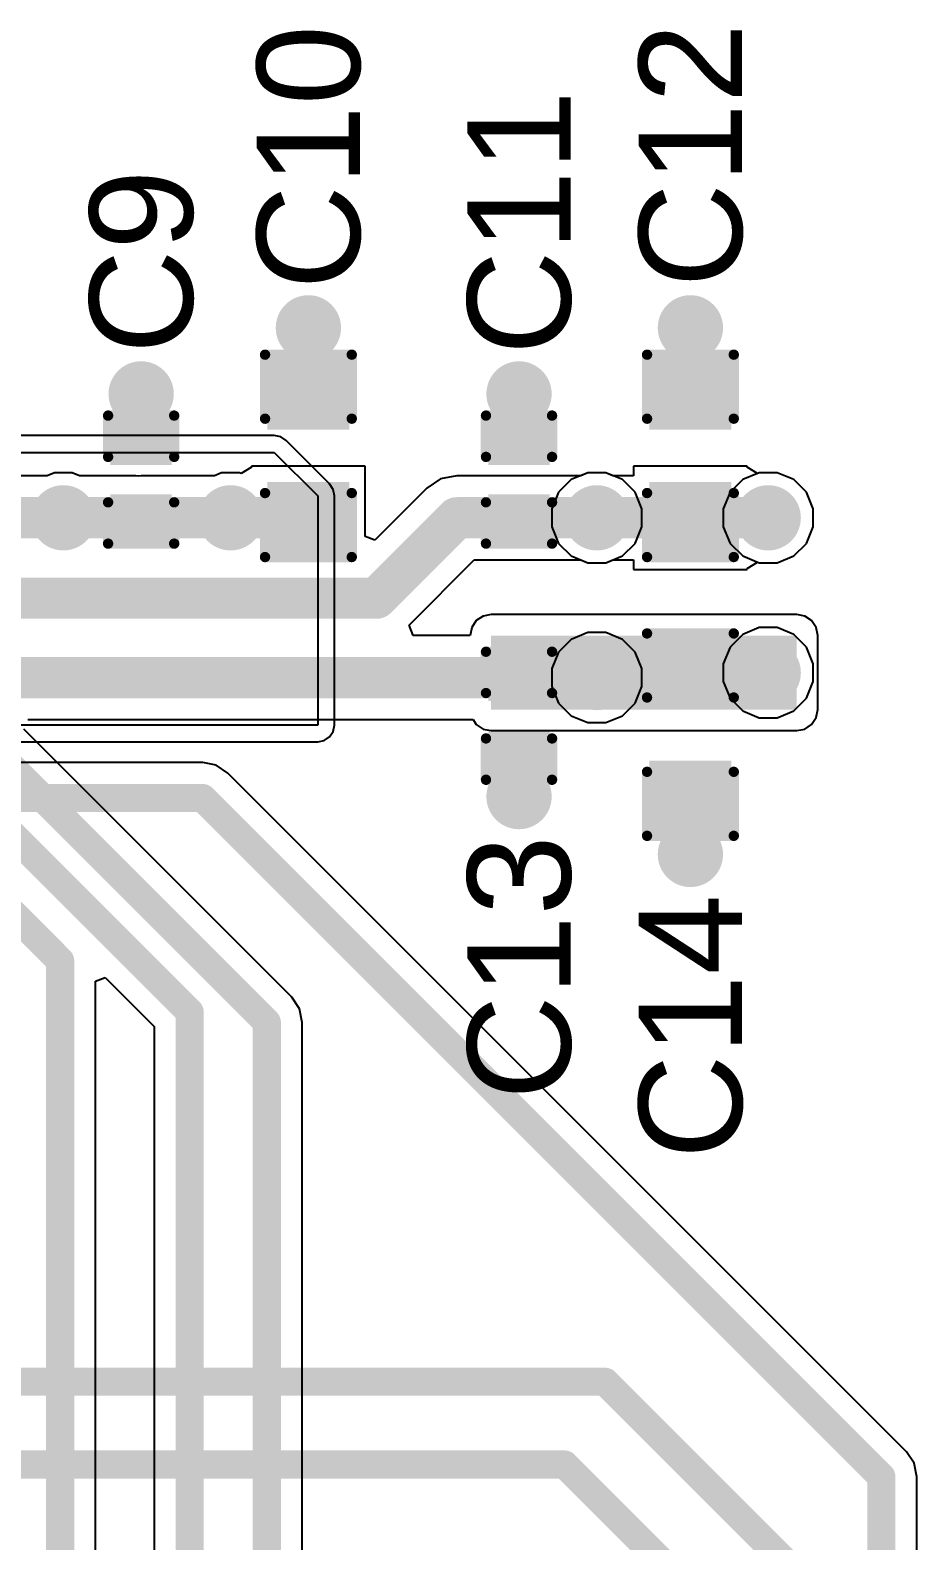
# Model space of a CAD drawing. Header units: millimetres. Extents: x 0 to 6.84, y 0 to 5.18.
# Drawn here: x 0.595 to 1.024, y 3.124 to 3.855 of the extents above; entities that cross this region are included whole.
import ezdxf

# ---------------------------------------------------------------- set-up
doc = ezdxf.new("R2010")
doc.units = ezdxf.units.MM
doc.header["$MEASUREMENT"] = 0
for name, color, linetype in [('BottomLayer', 5, 'Continuous'), ('BottomSolder', 6, 'Continuous'), ('TopLayer', 1, 'Continuous'), ('TopOverlay', 2, 'Continuous'), ('TopPaste', 8, 'Continuous'), ('TopSolder', 216, 'Continuous'), ('ViaHoleLayer', 16, 'Continuous')]:
    doc.layers.add(name, color=color, linetype=linetype)
doc.styles.add('Arial', font='', dxfattribs={"height": 0.2})
doc.styles.get('Arial').set_extended_font_data('Arial')

# ---------------------------------------------------------------- blocks, each defined once
blk = doc.blocks.new('C___0603_97')
at = {"layer": 'TopLayer'}
for points in [[(-0.015, 0.0175), (-0.015, -0.0175), (-0.045, -0.0175), (-0.045, 0.0175)], [(0.045, 0.0175), (0.045, -0.0175), (0.015, -0.0175), (0.015, 0.0175)]]:
    blk.add_hatch(color=1, dxfattribs=at).paths.add_polyline_path(points)
at = {"layer": 'TopPaste'}
for points in [[(-0.015, 0.0175), (-0.015, -0.0175), (-0.045, -0.0175), (-0.045, 0.0175)], [(0.045, 0.0175), (0.045, -0.0175), (0.015, -0.0175), (0.015, 0.0175)]]:
    blk.add_hatch(color=8, dxfattribs=at).paths.add_polyline_path(points)
at = {"layer": 'TopSolder'}
for points in [[(-0.01264, 0.01986), (-0.01264, -0.01986), (-0.04736, -0.01986), (-0.04736, 0.01986)], [(0.04736, 0.01986), (0.04736, -0.01986), (0.01264, -0.01986), (0.01264, 0.01986)]]:
    blk.add_hatch(color=216, dxfattribs=at).paths.add_polyline_path(points)
at = {"layer": 'TopOverlay', "const_width": 0.005}
for points in [[(-0.049, 0.021), (-0.049, -0.021)], [(-0.049, 0.021), (-0.018, 0.021)], [(0.018, 0.021), (0.049, 0.021)], [(0.049, 0.021), (0.049, -0.021)], [(-0.049, -0.021), (-0.018, -0.021)], [(0.018, -0.021), (0.049, -0.021)]]:
    blk.add_lwpolyline(points, dxfattribs=at)
at = {"layer": 'TopOverlay', "const_width": 0.0025}
for points in [[(-0.05025, 0.021, 1), (-0.04775, 0.021, 1)], [(-0.05025, 0.021, 1), (-0.04775, 0.021, 1)], [(-0.01925, 0.021, 1), (-0.01675, 0.021, 1)], [(0.01675, 0.021, 1), (0.01925, 0.021, 1)], [(0.04775, 0.021, 1), (0.05025, 0.021, 1)], [(0.04775, 0.021, 1), (0.05025, 0.021, 1)], [(-0.05025, -0.021, 1), (-0.04775, -0.021, 1)], [(-0.05025, -0.021, 1), (-0.04775, -0.021, 1)], [(-0.01925, -0.021, 1), (-0.01675, -0.021, 1)], [(0.01675, -0.021, 1), (0.01925, -0.021, 1)], [(0.04775, -0.021, 1), (0.05025, -0.021, 1)], [(0.04775, -0.021, 1), (0.05025, -0.021, 1)]]:
    blk.add_lwpolyline(points, format="xyb", close=True, dxfattribs=at)
blk = doc.blocks.new('C___0402_98')
at = {"layer": 'TopLayer'}
for points in [[(-0.0275, -0.0125), (-0.0275, 0.0125), (-0.0095, 0.0125), (-0.0095, -0.0125)], [(0.0095, -0.0125), (0.0095, 0.0125), (0.0275, 0.0125), (0.0275, -0.0125)]]:
    blk.add_hatch(color=1, dxfattribs=at).paths.add_polyline_path(points)
at = {"layer": 'TopPaste'}
for points in [[(-0.0275, -0.0125), (-0.0275, 0.0125), (-0.0095, 0.0125), (-0.0095, -0.0125)], [(0.0095, -0.0125), (0.0095, 0.0125), (0.0275, 0.0125), (0.0275, -0.0125)]]:
    blk.add_hatch(color=8, dxfattribs=at).paths.add_polyline_path(points)
at = {"layer": 'TopSolder'}
for points in [[(-0.02986, -0.01486), (-0.02986, 0.01486), (-0.00714, 0.01486), (-0.00714, -0.01486)], [(0.00714, -0.01486), (0.00714, 0.01486), (0.02986, 0.01486), (0.02986, -0.01486)]]:
    blk.add_hatch(color=216, dxfattribs=at).paths.add_polyline_path(points)
at = {"layer": 'TopOverlay', "const_width": 0.005}
for points in [[(-0.031, 0.016), (-0.031, -0.016)], [(-0.031, 0.016), (-0.011, 0.016)], [(0.011, 0.016), (0.031, 0.016)], [(0.031, 0.016), (0.031, -0.016)], [(-0.031, -0.016), (-0.011, -0.016)], [(0.011, -0.016), (0.031, -0.016)]]:
    blk.add_lwpolyline(points, dxfattribs=at)
at = {"layer": 'TopOverlay', "const_width": 0.0025}
for points in [[(-0.03225, 0.016, 1), (-0.02975, 0.016, 1)], [(-0.03225, 0.016, 1), (-0.02975, 0.016, 1)], [(-0.01225, 0.016, 1), (-0.00975, 0.016, 1)], [(0.00975, 0.016, 1), (0.01225, 0.016, 1)], [(0.02975, 0.016, 1), (0.03225, 0.016, 1)], [(0.02975, 0.016, 1), (0.03225, 0.016, 1)], [(-0.03225, -0.016, 1), (-0.02975, -0.016, 1)], [(-0.03225, -0.016, 1), (-0.02975, -0.016, 1)], [(-0.01225, -0.016, 1), (-0.00975, -0.016, 1)], [(0.00975, -0.016, 1), (0.01225, -0.016, 1)], [(0.02975, -0.016, 1), (0.03225, -0.016, 1)], [(0.02975, -0.016, 1), (0.03225, -0.016, 1)]]:
    blk.add_lwpolyline(points, format="xyb", close=True, dxfattribs=at)
blk = doc.blocks.new('C___0603_99')
at = {"layer": 'TopLayer'}
for points in [[(-0.015, 0.0175), (-0.015, -0.0175), (-0.045, -0.0175), (-0.045, 0.0175)], [(0.045, 0.0175), (0.045, -0.0175), (0.015, -0.0175), (0.015, 0.0175)]]:
    blk.add_hatch(color=1, dxfattribs=at).paths.add_polyline_path(points)
at = {"layer": 'TopPaste'}
for points in [[(-0.015, 0.0175), (-0.015, -0.0175), (-0.045, -0.0175), (-0.045, 0.0175)], [(0.045, 0.0175), (0.045, -0.0175), (0.015, -0.0175), (0.015, 0.0175)]]:
    blk.add_hatch(color=8, dxfattribs=at).paths.add_polyline_path(points)
at = {"layer": 'TopSolder'}
for points in [[(-0.01264, 0.01986), (-0.01264, -0.01986), (-0.04736, -0.01986), (-0.04736, 0.01986)], [(0.04736, 0.01986), (0.04736, -0.01986), (0.01264, -0.01986), (0.01264, 0.01986)]]:
    blk.add_hatch(color=216, dxfattribs=at).paths.add_polyline_path(points)
at = {"layer": 'TopOverlay', "const_width": 0.005}
for points in [[(-0.049, -0.021), (-0.049, 0.021)], [(-0.018, 0.021), (-0.049, 0.021)], [(0.049, 0.021), (0.018, 0.021)], [(0.049, -0.021), (0.049, 0.021)], [(-0.018, -0.021), (-0.049, -0.021)], [(0.049, -0.021), (0.018, -0.021)]]:
    blk.add_lwpolyline(points, dxfattribs=at)
at = {"layer": 'TopOverlay', "const_width": 0.0025}
for points in [[(-0.05025, 0.021, 1), (-0.04775, 0.021, 1)], [(-0.05025, 0.021, 1), (-0.04775, 0.021, 1)], [(-0.01925, 0.021, 1), (-0.01675, 0.021, 1)], [(0.01675, 0.021, 1), (0.01925, 0.021, 1)], [(0.04775, 0.021, 1), (0.05025, 0.021, 1)], [(0.04775, 0.021, 1), (0.05025, 0.021, 1)], [(-0.05025, -0.021, 1), (-0.04775, -0.021, 1)], [(-0.05025, -0.021, 1), (-0.04775, -0.021, 1)], [(-0.01925, -0.021, 1), (-0.01675, -0.021, 1)], [(0.01675, -0.021, 1), (0.01925, -0.021, 1)], [(0.04775, -0.021, 1), (0.05025, -0.021, 1)], [(0.04775, -0.021, 1), (0.05025, -0.021, 1)]]:
    blk.add_lwpolyline(points, format="xyb", close=True, dxfattribs=at)
blk = doc.blocks.new('C___0402_100')
at = {"layer": 'TopLayer'}
for points in [[(-0.0275, -0.0125), (-0.0275, 0.0125), (-0.0095, 0.0125), (-0.0095, -0.0125)], [(0.0095, -0.0125), (0.0095, 0.0125), (0.0275, 0.0125), (0.0275, -0.0125)]]:
    blk.add_hatch(color=1, dxfattribs=at).paths.add_polyline_path(points)
at = {"layer": 'TopPaste'}
for points in [[(-0.0275, -0.0125), (-0.0275, 0.0125), (-0.0095, 0.0125), (-0.0095, -0.0125)], [(0.0095, -0.0125), (0.0095, 0.0125), (0.0275, 0.0125), (0.0275, -0.0125)]]:
    blk.add_hatch(color=8, dxfattribs=at).paths.add_polyline_path(points)
at = {"layer": 'TopSolder'}
for points in [[(-0.02986, -0.01486), (-0.02986, 0.01486), (-0.00714, 0.01486), (-0.00714, -0.01486)], [(0.00714, -0.01486), (0.00714, 0.01486), (0.02986, 0.01486), (0.02986, -0.01486)]]:
    blk.add_hatch(color=216, dxfattribs=at).paths.add_polyline_path(points)
at = {"layer": 'TopOverlay', "const_width": 0.005}
for points in [[(-0.031, -0.016), (-0.031, 0.016)], [(-0.011, 0.016), (-0.031, 0.016)], [(0.031, 0.016), (0.011, 0.016)], [(0.031, -0.016), (0.031, 0.016)], [(-0.011, -0.016), (-0.031, -0.016)], [(0.031, -0.016), (0.011, -0.016)]]:
    blk.add_lwpolyline(points, dxfattribs=at)
at = {"layer": 'TopOverlay', "const_width": 0.0025}
for points in [[(-0.03225, 0.016, 1), (-0.02975, 0.016, 1)], [(-0.03225, 0.016, 1), (-0.02975, 0.016, 1)], [(-0.01225, 0.016, 1), (-0.00975, 0.016, 1)], [(0.00975, 0.016, 1), (0.01225, 0.016, 1)], [(0.02975, 0.016, 1), (0.03225, 0.016, 1)], [(0.02975, 0.016, 1), (0.03225, 0.016, 1)], [(-0.03225, -0.016, 1), (-0.02975, -0.016, 1)], [(-0.03225, -0.016, 1), (-0.02975, -0.016, 1)], [(-0.01225, -0.016, 1), (-0.00975, -0.016, 1)], [(0.00975, -0.016, 1), (0.01225, -0.016, 1)], [(0.02975, -0.016, 1), (0.03225, -0.016, 1)], [(0.02975, -0.016, 1), (0.03225, -0.016, 1)]]:
    blk.add_lwpolyline(points, format="xyb", close=True, dxfattribs=at)
blk = doc.blocks.new('C___0603_101')
at = {"layer": 'TopLayer'}
for points in [[(-0.015, 0.0175), (-0.015, -0.0175), (-0.045, -0.0175), (-0.045, 0.0175)], [(0.045, 0.0175), (0.045, -0.0175), (0.015, -0.0175), (0.015, 0.0175)]]:
    blk.add_hatch(color=1, dxfattribs=at).paths.add_polyline_path(points)
at = {"layer": 'TopPaste'}
for points in [[(-0.015, 0.0175), (-0.015, -0.0175), (-0.045, -0.0175), (-0.045, 0.0175)], [(0.045, 0.0175), (0.045, -0.0175), (0.015, -0.0175), (0.015, 0.0175)]]:
    blk.add_hatch(color=8, dxfattribs=at).paths.add_polyline_path(points)
at = {"layer": 'TopSolder'}
for points in [[(-0.01264, 0.01986), (-0.01264, -0.01986), (-0.04736, -0.01986), (-0.04736, 0.01986)], [(0.04736, 0.01986), (0.04736, -0.01986), (0.01264, -0.01986), (0.01264, 0.01986)]]:
    blk.add_hatch(color=216, dxfattribs=at).paths.add_polyline_path(points)
at = {"layer": 'TopOverlay', "const_width": 0.005}
for points in [[(-0.049, -0.021), (-0.049, 0.021)], [(-0.018, 0.021), (-0.049, 0.021)], [(0.049, 0.021), (0.018, 0.021)], [(0.049, -0.021), (0.049, 0.021)], [(-0.018, -0.021), (-0.049, -0.021)], [(0.049, -0.021), (0.018, -0.021)]]:
    blk.add_lwpolyline(points, dxfattribs=at)
at = {"layer": 'TopOverlay', "const_width": 0.0025}
for points in [[(-0.05025, 0.021, 1), (-0.04775, 0.021, 1)], [(-0.05025, 0.021, 1), (-0.04775, 0.021, 1)], [(-0.01925, 0.021, 1), (-0.01675, 0.021, 1)], [(0.01675, 0.021, 1), (0.01925, 0.021, 1)], [(0.04775, 0.021, 1), (0.05025, 0.021, 1)], [(0.04775, 0.021, 1), (0.05025, 0.021, 1)], [(-0.05025, -0.021, 1), (-0.04775, -0.021, 1)], [(-0.05025, -0.021, 1), (-0.04775, -0.021, 1)], [(-0.01925, -0.021, 1), (-0.01675, -0.021, 1)], [(0.01675, -0.021, 1), (0.01925, -0.021, 1)], [(0.04775, -0.021, 1), (0.05025, -0.021, 1)], [(0.04775, -0.021, 1), (0.05025, -0.021, 1)]]:
    blk.add_lwpolyline(points, format="xyb", close=True, dxfattribs=at)
blk = doc.blocks.new('C___0402_102')
at = {"layer": 'TopLayer'}
for points in [[(-0.0275, -0.0125), (-0.0275, 0.0125), (-0.0095, 0.0125), (-0.0095, -0.0125)], [(0.0095, -0.0125), (0.0095, 0.0125), (0.0275, 0.0125), (0.0275, -0.0125)]]:
    blk.add_hatch(color=1, dxfattribs=at).paths.add_polyline_path(points)
at = {"layer": 'TopPaste'}
for points in [[(-0.0275, -0.0125), (-0.0275, 0.0125), (-0.0095, 0.0125), (-0.0095, -0.0125)], [(0.0095, -0.0125), (0.0095, 0.0125), (0.0275, 0.0125), (0.0275, -0.0125)]]:
    blk.add_hatch(color=8, dxfattribs=at).paths.add_polyline_path(points)
at = {"layer": 'TopSolder'}
for points in [[(-0.02986, -0.01486), (-0.02986, 0.01486), (-0.00714, 0.01486), (-0.00714, -0.01486)], [(0.00714, -0.01486), (0.00714, 0.01486), (0.02986, 0.01486), (0.02986, -0.01486)]]:
    blk.add_hatch(color=216, dxfattribs=at).paths.add_polyline_path(points)
at = {"layer": 'TopOverlay', "const_width": 0.005}
for points in [[(-0.031, -0.016), (-0.031, 0.016)], [(-0.011, 0.016), (-0.031, 0.016)], [(0.031, 0.016), (0.011, 0.016)], [(0.031, -0.016), (0.031, 0.016)], [(-0.011, -0.016), (-0.031, -0.016)], [(0.031, -0.016), (0.011, -0.016)]]:
    blk.add_lwpolyline(points, dxfattribs=at)
at = {"layer": 'TopOverlay', "const_width": 0.0025}
for points in [[(-0.03225, 0.016, 1), (-0.02975, 0.016, 1)], [(-0.03225, 0.016, 1), (-0.02975, 0.016, 1)], [(-0.01225, 0.016, 1), (-0.00975, 0.016, 1)], [(0.00975, 0.016, 1), (0.01225, 0.016, 1)], [(0.02975, 0.016, 1), (0.03225, 0.016, 1)], [(0.02975, 0.016, 1), (0.03225, 0.016, 1)], [(-0.03225, -0.016, 1), (-0.02975, -0.016, 1)], [(-0.03225, -0.016, 1), (-0.02975, -0.016, 1)], [(-0.01225, -0.016, 1), (-0.00975, -0.016, 1)], [(0.00975, -0.016, 1), (0.01225, -0.016, 1)], [(0.02975, -0.016, 1), (0.03225, -0.016, 1)], [(0.02975, -0.016, 1), (0.03225, -0.016, 1)]]:
    blk.add_lwpolyline(points, format="xyb", close=True, dxfattribs=at)

msp = doc.modelspace()

# ---------------------------------------------------------------- hatches: boundary and pattern name
at = {"layer": 'BottomLayer'}
h = msp.add_hatch(color=5, dxfattribs=at)
edge = h.paths.add_edge_path()
edge.add_arc((0.7295, 3.71135), 0.01181, 0, 360)
h = msp.add_hatch(color=5, dxfattribs=at)
edge = h.paths.add_edge_path()
edge.add_arc((0.9145, 3.71135), 0.01181, 0, 360)
h = msp.add_hatch(color=5, dxfattribs=at)
edge = h.paths.add_edge_path()
edge.add_arc((0.6485, 3.67935), 0.01181, 0, 360)
h = msp.add_hatch(color=5, dxfattribs=at)
edge = h.paths.add_edge_path()
edge.add_arc((0.8315, 3.67935), 0.01181, 0, 360)
h = msp.add_hatch(color=5, dxfattribs=at)
edge = h.paths.add_edge_path()
edge.add_arc((0.61082, 3.61935), 0.01181, 0, 360)
h = msp.add_hatch(color=5, dxfattribs=at)
edge = h.paths.add_edge_path()
edge.add_arc((0.69182, 3.61935), 0.01181, 0, 360)
h = msp.add_hatch(color=5, dxfattribs=at)
edge = h.paths.add_edge_path()
edge.add_arc((0.86918, 3.61935), 0.01181, 0, 360)
h = msp.add_hatch(color=5, dxfattribs=at)
edge = h.paths.add_edge_path()
edge.add_arc((0.95218, 3.61935), 0.01181, 0, 360)
h = msp.add_hatch(color=5, dxfattribs=at)
edge = h.paths.add_edge_path()
edge.add_arc((0.95218, 3.54435), 0.01181, 0, 360)
h = msp.add_hatch(color=5, dxfattribs=at)
edge = h.paths.add_edge_path()
edge.add_arc((0.86918, 3.542), 0.01181, 0, 360)
h = msp.add_hatch(color=5, dxfattribs=at)
edge = h.paths.add_edge_path()
edge.add_arc((0.8315, 3.48435), 0.01181, 0, 360)
h = msp.add_hatch(color=5, dxfattribs=at)
edge = h.paths.add_edge_path()
edge.add_arc((0.9145, 3.45635), 0.01181, 0, 360)
at = {"layer": 'BottomSolder'}
h = msp.add_hatch(color=6, dxfattribs=at)
edge = h.paths.add_edge_path()
edge.add_arc((0.7295, 3.71135), 0.01581, 0, 360)
h = msp.add_hatch(color=6, dxfattribs=at)
edge = h.paths.add_edge_path()
edge.add_arc((0.9145, 3.71135), 0.01581, 0, 360)
h = msp.add_hatch(color=6, dxfattribs=at)
edge = h.paths.add_edge_path()
edge.add_arc((0.6485, 3.67935), 0.01581, 0, 360)
h = msp.add_hatch(color=6, dxfattribs=at)
edge = h.paths.add_edge_path()
edge.add_arc((0.8315, 3.67935), 0.01581, 0, 360)
h = msp.add_hatch(color=6, dxfattribs=at)
edge = h.paths.add_edge_path()
edge.add_arc((0.61082, 3.61935), 0.01581, 0, 360)
h = msp.add_hatch(color=6, dxfattribs=at)
edge = h.paths.add_edge_path()
edge.add_arc((0.69182, 3.61935), 0.01581, 0, 360)
h = msp.add_hatch(color=6, dxfattribs=at)
edge = h.paths.add_edge_path()
edge.add_arc((0.86918, 3.61935), 0.01581, 0, 360)
h = msp.add_hatch(color=6, dxfattribs=at)
edge = h.paths.add_edge_path()
edge.add_arc((0.95218, 3.61935), 0.01581, 0, 360)
h = msp.add_hatch(color=6, dxfattribs=at)
edge = h.paths.add_edge_path()
edge.add_arc((0.86918, 3.542), 0.01581, 0, 360)
h = msp.add_hatch(color=6, dxfattribs=at)
edge = h.paths.add_edge_path()
edge.add_arc((0.95218, 3.54435), 0.01581, 0, 360)
h = msp.add_hatch(color=6, dxfattribs=at)
edge = h.paths.add_edge_path()
edge.add_arc((0.8315, 3.48435), 0.01581, 0, 360)
h = msp.add_hatch(color=6, dxfattribs=at)
edge = h.paths.add_edge_path()
edge.add_arc((0.9145, 3.45635), 0.01581, 0, 360)
at = {"layer": 'TopLayer'}
h = msp.add_hatch(color=1, dxfattribs=at)
edge = h.paths.add_edge_path()
edge.add_arc((0.7295, 3.71135), 0.01181, 0, 360)
h = msp.add_hatch(color=1, dxfattribs=at)
edge = h.paths.add_edge_path()
edge.add_arc((0.9145, 3.71135), 0.01181, 0, 360)
h = msp.add_hatch(color=1, dxfattribs=at)
edge = h.paths.add_edge_path()
edge.add_arc((0.6485, 3.67935), 0.01181, 0, 360)
h = msp.add_hatch(color=1, dxfattribs=at)
edge = h.paths.add_edge_path()
edge.add_arc((0.8315, 3.67935), 0.01181, 0, 360)
h = msp.add_hatch(color=1, dxfattribs=at)
edge = h.paths.add_edge_path()
edge.add_arc((0.61082, 3.61935), 0.01181, 0, 360)
h = msp.add_hatch(color=1, dxfattribs=at)
edge = h.paths.add_edge_path()
edge.add_arc((0.69182, 3.61935), 0.01181, 0, 360)
h = msp.add_hatch(color=1, dxfattribs=at)
edge = h.paths.add_edge_path()
edge.add_arc((0.86918, 3.61935), 0.01181, 0, 360)
h = msp.add_hatch(color=1, dxfattribs=at)
edge = h.paths.add_edge_path()
edge.add_arc((0.95218, 3.61935), 0.01181, 0, 360)
msp.add_hatch(color=1, dxfattribs=at).paths.add_polyline_path([(0.818, 3.5265), (0.966, 3.5265), (0.966, 3.56235), (0.818, 3.56235)])
h = msp.add_hatch(color=1, dxfattribs=at)
edge = h.paths.add_edge_path()
edge.add_arc((0.95218, 3.54435), 0.01181, 0, 360)
h = msp.add_hatch(color=1, dxfattribs=at)
edge = h.paths.add_edge_path()
edge.add_arc((0.86918, 3.542), 0.01181, 0, 360)
h = msp.add_hatch(color=1, dxfattribs=at)
edge = h.paths.add_edge_path()
edge.add_arc((0.8315, 3.48435), 0.01181, 0, 360)
h = msp.add_hatch(color=1, dxfattribs=at)
edge = h.paths.add_edge_path()
edge.add_arc((0.9145, 3.45635), 0.01181, 0, 360)
at = {"layer": 'TopSolder'}
h = msp.add_hatch(color=216, dxfattribs=at)
edge = h.paths.add_edge_path()
edge.add_arc((0.7295, 3.71135), 0.01581, 0, 360)
h = msp.add_hatch(color=216, dxfattribs=at)
edge = h.paths.add_edge_path()
edge.add_arc((0.9145, 3.71135), 0.01581, 0, 360)
h = msp.add_hatch(color=216, dxfattribs=at)
edge = h.paths.add_edge_path()
edge.add_arc((0.6485, 3.67935), 0.01581, 0, 360)
h = msp.add_hatch(color=216, dxfattribs=at)
edge = h.paths.add_edge_path()
edge.add_arc((0.8315, 3.67935), 0.01581, 0, 360)
h = msp.add_hatch(color=216, dxfattribs=at)
edge = h.paths.add_edge_path()
edge.add_arc((0.61082, 3.61935), 0.01581, 0, 360)
h = msp.add_hatch(color=216, dxfattribs=at)
edge = h.paths.add_edge_path()
edge.add_arc((0.69182, 3.61935), 0.01581, 0, 360)
h = msp.add_hatch(color=216, dxfattribs=at)
edge = h.paths.add_edge_path()
edge.add_arc((0.86918, 3.61935), 0.01581, 0, 360)
h = msp.add_hatch(color=216, dxfattribs=at)
edge = h.paths.add_edge_path()
edge.add_arc((0.95218, 3.61935), 0.01581, 0, 360)
h = msp.add_hatch(color=216, dxfattribs=at)
edge = h.paths.add_edge_path()
edge.add_arc((0.86918, 3.542), 0.01581, 0, 360)
h = msp.add_hatch(color=216, dxfattribs=at)
edge = h.paths.add_edge_path()
edge.add_arc((0.95218, 3.54435), 0.01581, 0, 360)
h = msp.add_hatch(color=216, dxfattribs=at)
edge = h.paths.add_edge_path()
edge.add_arc((0.8315, 3.48435), 0.01581, 0, 360)
h = msp.add_hatch(color=216, dxfattribs=at)
edge = h.paths.add_edge_path()
edge.add_arc((0.9145, 3.45635), 0.01581, 0, 360)
at = {"layer": 'ViaHoleLayer'}
h = msp.add_hatch(color=16, dxfattribs=at)
edge = h.paths.add_edge_path()
edge.add_arc((0.7295, 3.71135), 0.00591, 0, 360)
h = msp.add_hatch(color=16, dxfattribs=at)
edge = h.paths.add_edge_path()
edge.add_arc((0.9145, 3.71135), 0.00591, 0, 360)
h = msp.add_hatch(color=16, dxfattribs=at)
edge = h.paths.add_edge_path()
edge.add_arc((0.6485, 3.67935), 0.00591, 0, 360)
h = msp.add_hatch(color=16, dxfattribs=at)
edge = h.paths.add_edge_path()
edge.add_arc((0.8315, 3.67935), 0.00591, 0, 360)
h = msp.add_hatch(color=16, dxfattribs=at)
edge = h.paths.add_edge_path()
edge.add_arc((0.61082, 3.61935), 0.00591, 0, 360)
h = msp.add_hatch(color=16, dxfattribs=at)
edge = h.paths.add_edge_path()
edge.add_arc((0.69182, 3.61935), 0.00591, 0, 360)
h = msp.add_hatch(color=16, dxfattribs=at)
edge = h.paths.add_edge_path()
edge.add_arc((0.86918, 3.61935), 0.00591, 0, 360)
h = msp.add_hatch(color=16, dxfattribs=at)
edge = h.paths.add_edge_path()
edge.add_arc((0.95218, 3.61935), 0.00591, 0, 360)
h = msp.add_hatch(color=16, dxfattribs=at)
edge = h.paths.add_edge_path()
edge.add_arc((0.86918, 3.542), 0.00591, 0, 360)
h = msp.add_hatch(color=16, dxfattribs=at)
edge = h.paths.add_edge_path()
edge.add_arc((0.95218, 3.54435), 0.00591, 0, 360)
h = msp.add_hatch(color=16, dxfattribs=at)
edge = h.paths.add_edge_path()
edge.add_arc((0.8315, 3.48435), 0.00591, 0, 360)
h = msp.add_hatch(color=16, dxfattribs=at)
edge = h.paths.add_edge_path()
edge.add_arc((0.9145, 3.45635), 0.00591, 0, 360)

# ---------------------------------------------------------------- linework, layer by layer
at = {"layer": 'BottomLayer'}
for p, q in [((0.713, 3.65916), (0.53857, 3.65916)), ((0.71612, 3.65854), (0.713, 3.65916)), ((0.713, 3.65916), (0.713, 3.65916)), ((0.71877, 3.65677), (0.71612, 3.65854)), ((0.53857, 3.651), (0.713, 3.651)), ((0.713, 3.651), (0.734, 3.63)), ((0.73977, 3.63577), (0.71877, 3.65677)), ((0.74154, 3.63312), (0.73977, 3.63577)), ((0.73977, 3.63577), (0.73977, 3.63577)), ((0.85683, 3.63784), (0.85069, 3.6317)), ((0.86484, 3.64116), (0.85683, 3.63784)), ((0.87352, 3.64116), (0.86484, 3.64116)), ((0.88154, 3.63784), (0.87352, 3.64116)), ((0.88767, 3.6317), (0.88154, 3.63784)), ((0.93983, 3.63784), (0.93369, 3.6317)), ((0.94784, 3.64116), (0.93983, 3.63784)), ((0.95652, 3.64116), (0.94784, 3.64116)), ((0.96454, 3.63784), (0.95652, 3.64116)), ((0.97067, 3.6317), (0.96454, 3.63784)), ((0.734, 3.63), (0.734, 3.519)), ((0.74216, 3.63), (0.74154, 3.63312)), ((0.74216, 3.519), (0.74216, 3.63)), ((0.74216, 3.63), (0.74216, 3.63)), ((0.85069, 3.6317), (0.84737, 3.62369)), ((0.89099, 3.62369), (0.88767, 3.6317)), ((0.93369, 3.6317), (0.93037, 3.62369)), ((0.97399, 3.62369), (0.97067, 3.6317)), ((0.84737, 3.62369), (0.84737, 3.61501)), ((0.89099, 3.61501), (0.89099, 3.62369)), ((0.93037, 3.62369), (0.93037, 3.61501)), ((0.97399, 3.61501), (0.97399, 3.62369)), ((0.84737, 3.61501), (0.85069, 3.60699)), ((0.88767, 3.60699), (0.89099, 3.61501)), ((0.93037, 3.61501), (0.93369, 3.60699)), ((0.97067, 3.60699), (0.97399, 3.61501)), ((0.85069, 3.60699), (0.85683, 3.60086)), ((0.88154, 3.60086), (0.88767, 3.60699)), ((0.93369, 3.60699), (0.93983, 3.60086)), ((0.96454, 3.60086), (0.97067, 3.60699)), ((0.85683, 3.60086), (0.86484, 3.59754)), ((0.87352, 3.59754), (0.88154, 3.60086)), ((0.93983, 3.60086), (0.94784, 3.59754)), ((0.95652, 3.59754), (0.96454, 3.60086)), ((0.86484, 3.59754), (0.87352, 3.59754)), ((0.94784, 3.59754), (0.95652, 3.59754)), ((0.86484, 3.56381), (0.85683, 3.56049)), ((0.87352, 3.56381), (0.86484, 3.56381)), ((0.88154, 3.56049), (0.87352, 3.56381)), ((0.93983, 3.56284), (0.93369, 3.5567)), ((0.94784, 3.56616), (0.93983, 3.56284)), ((0.95652, 3.56616), (0.94784, 3.56616)), ((0.96454, 3.56284), (0.95652, 3.56616)), ((0.97067, 3.5567), (0.96454, 3.56284)), ((0.85683, 3.56049), (0.85069, 3.55436)), ((0.88767, 3.55436), (0.88154, 3.56049)), ((0.93369, 3.5567), (0.93037, 3.54869)), ((0.97399, 3.54869), (0.97067, 3.5567)), ((0.85069, 3.55436), (0.84737, 3.54634)), ((0.89099, 3.54634), (0.88767, 3.55436)), ((0.93037, 3.54869), (0.93037, 3.54001)), ((0.97399, 3.54001), (0.97399, 3.54869)), ((0.84737, 3.54634), (0.84737, 3.53766)), ((0.89099, 3.53766), (0.89099, 3.54634)), ((0.84737, 3.53766), (0.85069, 3.52965)), ((0.88767, 3.52965), (0.89099, 3.53766)), ((0.93037, 3.54001), (0.93369, 3.53199)), ((0.97067, 3.53199), (0.97399, 3.54001)), ((0.85069, 3.52965), (0.85683, 3.52351)), ((0.88154, 3.52351), (0.88767, 3.52965)), ((0.93369, 3.53199), (0.93983, 3.52586)), ((0.96454, 3.52586), (0.97067, 3.53199)), ((0.734, 3.519), (0.478, 3.519)), ((0.74154, 3.51588), (0.74216, 3.519)), ((0.85683, 3.52351), (0.86484, 3.52019)), ((0.86484, 3.52019), (0.87352, 3.52019)), ((0.87352, 3.52019), (0.88154, 3.52351)), ((0.93983, 3.52586), (0.94784, 3.52254)), ((0.94784, 3.52254), (0.95652, 3.52254)), ((0.95652, 3.52254), (0.96454, 3.52586)), ((0.734, 3.51084), (0.73712, 3.51146)), ((0.73712, 3.51146), (0.73977, 3.51323)), ((0.73977, 3.51323), (0.74154, 3.51588)), ((0.478, 3.51084), (0.734, 3.51084)), ((0.67834, 3.50079), (0.42472, 3.50079)), ((0.68489, 3.49949), (0.67834, 3.50079)), ((0.69045, 3.49577), (0.68489, 3.49949)), ((1.01911, 3.16711), (0.69045, 3.49577)), ((1.02283, 3.16156), (1.01911, 3.16711)), ((1.02413, 3.155), (1.02283, 3.16156)), ((1.02413, 2.5291), (1.02413, 3.155))]:
    msp.add_line(p, q, dxfattribs=at)
at = {"layer": 'BottomLayer', "const_width": 0.0136}
for points in [[(0.411, 3.48366), (0.67834, 3.48366)], [(0.67834, 3.48366), (1.007, 3.155)], [(0.57086, 3.201), (0.87319, 3.201)], [(0.87319, 3.201), (0.967, 3.10719)], [(0.55109, 3.16091), (0.85358, 3.16091)], [(0.85358, 3.16091), (0.92696, 3.08752)], [(1.007, 2.522), (1.007, 3.155)]]:
    msp.add_lwpolyline(points, dxfattribs=at)
at = {"layer": 'BottomLayer', "const_width": 0.0068}
for points in [[(0.67494, 3.48366, 1), (0.68174, 3.48366, 1)], [(0.67494, 3.48366, 1), (0.68174, 3.48366, 1)], [(0.86979, 3.201, 1), (0.87659, 3.201, 1)], [(0.86979, 3.201, 1), (0.87659, 3.201, 1)], [(0.85018, 3.16091, 1), (0.85698, 3.16091, 1)], [(0.85018, 3.16091, 1), (0.85698, 3.16091, 1)], [(1.0036, 3.155, 1), (1.0104, 3.155, 1)], [(1.0036, 3.155, 1), (1.0104, 3.155, 1)]]:
    msp.add_lwpolyline(points, format="xyb", close=True, dxfattribs=at)
at = {"layer": 'TopLayer'}
for p, q in [((0.702, 3.64385), (0.697, 3.64081)), ((0.757, 3.64435), (0.702, 3.64435)), ((0.702, 3.64435), (0.702, 3.64385)), ((0.757, 3.61037), (0.757, 3.64435)), ((0.942, 3.64435), (0.887, 3.64435)), ((0.887, 3.64435), (0.887, 3.63974)), ((0.942, 3.64385), (0.942, 3.64435)), ((0.947, 3.64081), (0.942, 3.64385)), ((0.60305, 3.63974), (0.57564, 3.63974)), ((0.60648, 3.64116), (0.60305, 3.63974)), ((0.61516, 3.64116), (0.60648, 3.64116)), ((0.61858, 3.63974), (0.61516, 3.64116)), ((0.646, 3.63974), (0.61858, 3.63974)), ((0.64725, 3.63949), (0.646, 3.63974)), ((0.6485, 3.63974), (0.64725, 3.63949)), ((0.68405, 3.63974), (0.6485, 3.63974)), ((0.68748, 3.64116), (0.68405, 3.63974)), ((0.69616, 3.64116), (0.68748, 3.64116)), ((0.697, 3.64081), (0.69616, 3.64116)), ((0.79354, 3.63819), (0.78693, 3.63377)), ((0.80135, 3.63974), (0.79354, 3.63819)), ((0.86142, 3.63974), (0.80135, 3.63974)), ((0.86484, 3.64116), (0.86142, 3.63974)), ((0.87352, 3.64116), (0.86484, 3.64116)), ((0.87695, 3.63974), (0.87352, 3.64116)), ((0.887, 3.63974), (0.87695, 3.63974)), ((0.94784, 3.64116), (0.947, 3.64081)), ((0.95652, 3.64116), (0.94784, 3.64116)), ((0.96454, 3.63784), (0.95652, 3.64116)), ((0.97067, 3.6317), (0.96454, 3.63784)), ((0.78693, 3.63377), (0.76162, 3.60846)), ((0.78693, 3.63377), (0.78693, 3.63377)), ((0.97399, 3.62369), (0.97067, 3.6317)), ((0.97399, 3.61501), (0.97399, 3.62369)), ((0.97067, 3.60699), (0.97399, 3.61501)), ((0.76162, 3.60846), (0.757, 3.61037)), ((0.96454, 3.60086), (0.97067, 3.60699)), ((0.95652, 3.59754), (0.96454, 3.60086)), ((0.77823, 3.56739), (0.80979, 3.59896)), ((0.80979, 3.59896), (0.86142, 3.59896)), ((0.86142, 3.59896), (0.86484, 3.59754)), ((0.86484, 3.59754), (0.87352, 3.59754)), ((0.87352, 3.59754), (0.87695, 3.59896)), ((0.87695, 3.59896), (0.887, 3.59896)), ((0.887, 3.59896), (0.887, 3.59435)), ((0.887, 3.59435), (0.942, 3.59435)), ((0.942, 3.59484), (0.947, 3.59789)), ((0.942, 3.59435), (0.942, 3.59484)), ((0.947, 3.59789), (0.94784, 3.59754)), ((0.94784, 3.59754), (0.95652, 3.59754)), ((0.8141, 3.57177), (0.81079, 3.56956)), ((0.818, 3.57254), (0.8141, 3.57177)), ((0.966, 3.57254), (0.818, 3.57254)), ((0.9699, 3.57177), (0.966, 3.57254)), ((0.97321, 3.56956), (0.9699, 3.57177)), ((0.78017, 3.56239), (0.77823, 3.56739)), ((0.80858, 3.56625), (0.80781, 3.56239)), ((0.81079, 3.56956), (0.80858, 3.56625)), ((0.97542, 3.56625), (0.97321, 3.56956)), ((0.9762, 3.56235), (0.97542, 3.56625)), ((0.80781, 3.56239), (0.78017, 3.56239)), ((0.9762, 3.5265), (0.9762, 3.56235)), ((0.97542, 3.5226), (0.9762, 3.5265)), ((0.59357, 3.52161), (0.80924, 3.52161)), ((0.80924, 3.52161), (0.81079, 3.51929)), ((0.81079, 3.51929), (0.8141, 3.51708)), ((0.9699, 3.51708), (0.97321, 3.51929)), ((0.97321, 3.51929), (0.97542, 3.5226)), ((0.7215, 3.38715), (0.59166, 3.51699)), ((0.8141, 3.51708), (0.818, 3.5163)), ((0.818, 3.5163), (0.966, 3.5163)), ((0.966, 3.5163), (0.9699, 3.51708)), ((0.62643, 3.3949), (0.63105, 3.39682)), ((0.62643, 2.32076), (0.62643, 3.3949)), ((0.63105, 3.39682), (0.65487, 3.373)), ((0.72522, 3.38159), (0.7215, 3.38715)), ((0.72652, 3.37503), (0.72522, 3.38159)), ((0.65487, 3.373), (0.65487, 2.714)), ((0.72652, 3.0188), (0.72652, 3.37503))]:
    msp.add_line(p, q, dxfattribs=at)
for points, const_width in [([(0.7295, 3.67935), (0.7295, 3.71135)], 0.012), ([(0.9145, 3.67935), (0.9145, 3.71135)], 0.012), ([(0.6485, 3.65635), (0.6485, 3.67935)], 0.012), ([(0.8315, 3.65635), (0.8315, 3.67935)], 0.012), ([(0.57564, 3.61935), (0.61082, 3.61935)], 0.02), ([(0.61082, 3.61935), (0.646, 3.61935)], 0.02), ([(0.6485, 3.61935), (0.7295, 3.61935)], 0.02), ([(0.76244, 3.58044), (0.80135, 3.61935)], 0.02), ([(0.80135, 3.61935), (0.86918, 3.61935)], 0.02), ([(0.86918, 3.61935), (0.9145, 3.61935)], 0.02), ([(0.9145, 3.61935), (0.95218, 3.61935)], 0.02), ([(0.58456, 3.58044), (0.76244, 3.58044)], 0.02), ([(0.58439, 3.542), (0.8315, 3.542)], 0.02), ([(0.83267, 3.54317), (0.91333, 3.54317)], 0.02), ([(0.8315, 3.542), (0.83267, 3.54317)], 0.012), ([(0.9145, 3.54435), (0.95218, 3.54435)], 0.02), ([(0.91333, 3.54317), (0.9145, 3.54435)], 0.012), ([(0.56139, 3.52303), (0.70939, 3.37503)], 0.0136), ([(0.54874, 3.50335), (0.672, 3.38009)], 0.0136), ([(0.8315, 3.48435), (0.8315, 3.505)], 0.012), ([(0.9145, 3.45635), (0.9145, 3.48435)], 0.012), ([(0.55019, 3.46398), (0.6093, 3.40487)], 0.0136), ([(0.6093, 2.32076), (0.6093, 3.40487)], 0.0136), ([(0.672, 2.714), (0.672, 3.38009)], 0.0136), ([(0.70939, 2.75336), (0.70939, 3.37503)], 0.0136)]:
    msp.add_lwpolyline(points, dxfattribs=dict(at, const_width=const_width))
for points, const_width in [([(0.7265, 3.71135, 1), (0.7325, 3.71135, 1)], 0.006), ([(0.9115, 3.71135, 1), (0.9175, 3.71135, 1)], 0.006), ([(0.6455, 3.67935, 1), (0.6515, 3.67935, 1)], 0.006), ([(0.7265, 3.67935, 1), (0.7325, 3.67935, 1)], 0.006), ([(0.8285, 3.67935, 1), (0.8345, 3.67935, 1)], 0.006), ([(0.9115, 3.67935, 1), (0.9175, 3.67935, 1)], 0.006), ([(0.6455, 3.65635, 1), (0.6515, 3.65635, 1)], 0.006), ([(0.8285, 3.65635, 1), (0.8345, 3.65635, 1)], 0.006), ([(0.60582, 3.61935, 1), (0.61582, 3.61935, 1)], 0.01), ([(0.60582, 3.61935, 1), (0.61582, 3.61935, 1)], 0.01), ([(0.641, 3.61935, 1), (0.651, 3.61935, 1)], 0.01), ([(0.6435, 3.61935, 1), (0.6535, 3.61935, 1)], 0.01), ([(0.7245, 3.61935, 1), (0.7345, 3.61935, 1)], 0.01), ([(0.79635, 3.61935, 1), (0.80635, 3.61935, 1)], 0.01), ([(0.79635, 3.61935, 1), (0.80635, 3.61935, 1)], 0.01), ([(0.86418, 3.61935, 1), (0.87418, 3.61935, 1)], 0.01), ([(0.86418, 3.61935, 1), (0.87418, 3.61935, 1)], 0.01), ([(0.9095, 3.61935, 1), (0.9195, 3.61935, 1)], 0.01), ([(0.9095, 3.61935, 1), (0.9195, 3.61935, 1)], 0.01), ([(0.94718, 3.61935, 1), (0.95718, 3.61935, 1)], 0.01), ([(0.75744, 3.58044, 1), (0.76744, 3.58044, 1)], 0.01), ([(0.75744, 3.58044, 1), (0.76744, 3.58044, 1)], 0.01), ([(0.8265, 3.542, 1), (0.8365, 3.542, 1)], 0.01), ([(0.82767, 3.54317, 1), (0.83767, 3.54317, 1)], 0.01), ([(0.8285, 3.542, 1), (0.8345, 3.542, 1)], 0.006), ([(0.82967, 3.54317, 1), (0.83567, 3.54317, 1)], 0.006), ([(0.90833, 3.54317, 1), (0.91833, 3.54317, 1)], 0.01), ([(0.9095, 3.54435, 1), (0.9195, 3.54435, 1)], 0.01), ([(0.91033, 3.54317, 1), (0.91633, 3.54317, 1)], 0.006), ([(0.9115, 3.54435, 1), (0.9175, 3.54435, 1)], 0.006), ([(0.94718, 3.54435, 1), (0.95718, 3.54435, 1)], 0.01), ([(0.8285, 3.505, 1), (0.8345, 3.505, 1)], 0.006), ([(0.8285, 3.48435, 1), (0.8345, 3.48435, 1)], 0.006), ([(0.9115, 3.48435, 1), (0.9175, 3.48435, 1)], 0.006), ([(0.9115, 3.45635, 1), (0.9175, 3.45635, 1)], 0.006), ([(0.6059, 3.40487, 1), (0.6127, 3.40487, 1)], 0.0068), ([(0.6059, 3.40487, 1), (0.6127, 3.40487, 1)], 0.0068), ([(0.6686, 3.38009, 1), (0.6754, 3.38009, 1)], 0.0068), ([(0.6686, 3.38009, 1), (0.6754, 3.38009, 1)], 0.0068), ([(0.70599, 3.37503, 1), (0.71279, 3.37503, 1)], 0.0068), ([(0.70599, 3.37503, 1), (0.71279, 3.37503, 1)], 0.0068)]:
    msp.add_lwpolyline(points, format="xyb", close=True, dxfattribs=dict(at, const_width=const_width))

# ---------------------------------------------------------------- block references
for name, p, rotation in [('C___0603_101', (0.7295, 3.64935), 270), ('C___0603_99', (0.9145, 3.64935), 270), ('C___0402_102', (0.6485, 3.63785), 270), ('C___0402_100', (0.8315, 3.63785), 270), ('C___0603_97', (0.9145, 3.51435), 90), ('C___0402_98', (0.8315, 3.5235), 90)]:
    msp.add_blockref(name, p, dxfattribs=dict(rotation=rotation))

# ---------------------------------------------------------------- texts
at = {"layer": 'TopOverlay', "style": 'Arial'}
for s, p in [('C10', (0.75449, 3.72987)), ('C12', (0.93949, 3.73087)), ('C11', (0.85649, 3.6982)), ('C9', (0.67349, 3.69869)), ('C13', (0.85649, 3.33752)), ('C14', (0.93949, 3.30887))]:
    msp.add_text(s, height=0.05, rotation=90, dxfattribs=at).set_placement(p)

doc.saveas('drawing.dxf')
